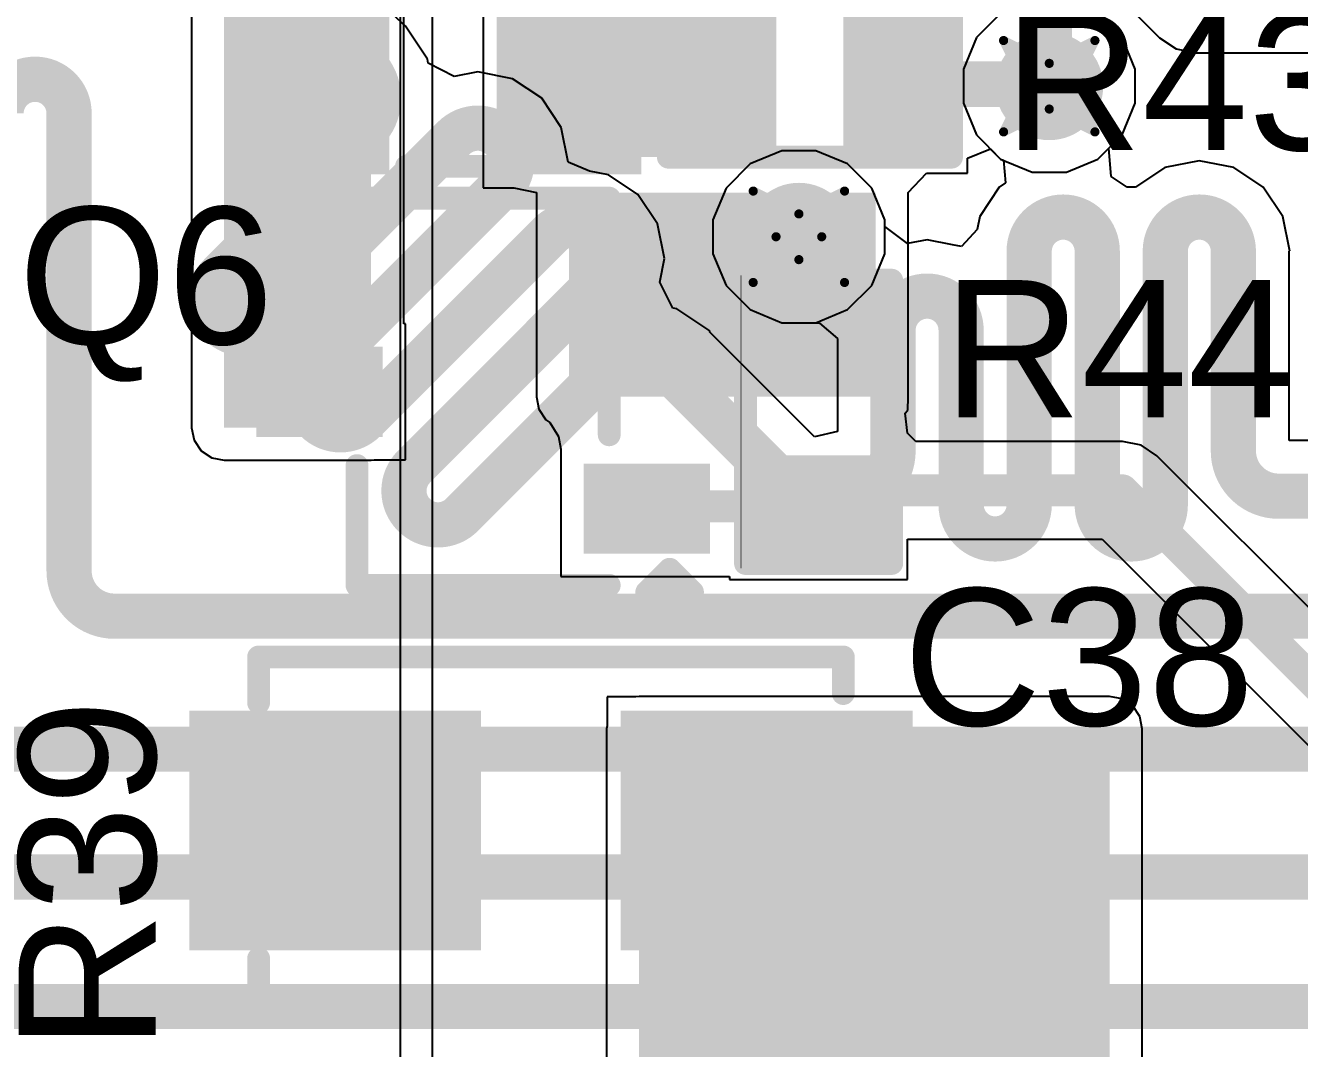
# Model space of a CAD drawing. Header units: inches. Extents: x -3 to 488, y -11 to 93.
# Drawn here: x 81.55 to 88.64, y 23.26 to 28.95 of the extents above; entities that cross this region are included whole.
import ezdxf

# ---------------------------------------------------------------- set-up
doc = ezdxf.new("R2010")
doc.units = ezdxf.units.IN
for name, color, linetype in [('Bottom Layer', 5, 'Continuous'), ('Drill Drawing', 1, 'Continuous'), ('Layer 1', 16, 'Continuous'), ('Layer 2', 76, 'Continuous'), ('Top Layer', 1, 'Continuous'), ('Top Overlay', 2, 'Continuous'), ('Top Paste', 8, 'Continuous'), ('Top Solder', 216, 'Continuous'), ('Via Holes', 16, 'Continuous')]:
    doc.layers.add(name, color=color, linetype=linetype)
doc.styles.add('Arial', font='', dxfattribs={"height": 0.2})
doc.styles.get('Arial').set_extended_font_data('Arial')

msp = doc.modelspace()

# ---------------------------------------------------------------- hatches: boundary and pattern name
at = {"layer": 'Bottom Layer'}
h = msp.add_hatch(color=5, dxfattribs=at)
edge = h.paths.add_edge_path()
edge.add_arc((87.24637618, 28.60817494), 0.2999994, 0, 360)
h = msp.add_hatch(color=5, dxfattribs=at)
edge = h.paths.add_edge_path()
edge.add_arc((85.85408025999999, 27.77104428), 0.2999994, 0, 360)
at = {"layer": 'Layer 1'}
h = msp.add_hatch(color=16, dxfattribs=at)
edge = h.paths.add_edge_path()
edge.add_arc((87.24637618, 28.60817494), 0.2999994, 0, 360)
h = msp.add_hatch(color=16, dxfattribs=at)
edge = h.paths.add_edge_path()
edge.add_arc((85.85408025999999, 27.77104428), 0.2999994, 0, 360)
at = {"layer": 'Layer 2'}
h = msp.add_hatch(color=76, dxfattribs=at)
edge = h.paths.add_edge_path()
edge.add_arc((87.24637618, 28.60817494), 0.2999994, 0, 360)
h = msp.add_hatch(color=76, dxfattribs=at)
edge = h.paths.add_edge_path()
edge.add_arc((85.85408025999999, 27.77104428), 0.2999994, 0, 360)
at = {"layer": 'Top Layer'}
for points in [[(82.65826242, 26.70961384), (83.47547185999998, 26.70961384), (83.47547185999998, 29.02011468), (82.65826242, 29.02011468)], [(82.87547305999999, 29.02011595), (83.47547185999998, 29.02011595), (83.47547185999998, 28.22011501), (82.87547305999999, 28.22011501)], [(84.27547279999999, 29.02011595), (84.8754716, 29.02011595), (84.8754716, 28.22011501), (84.27547279999999, 28.22011501)], [(85.67427366, 29.02011976), (84.34300886, 29.02011976), (84.34300886, 28.21372056), (85.67427366, 28.21372056)], [(85.67427112, 28.93761548), (85.67427112, 28.30261548), (85.21707111999999, 28.30261548), (85.21707111999999, 28.93761548)], [(86.61407111999999, 28.93761548), (86.61407111999999, 28.30261548), (86.15687112, 28.30261548), (86.15687112, 28.93761548)], [(84.5754722, 26.88194268), (86.28116347999999, 26.88194268), (86.28116347999999, 28.0169112), (84.5754722, 28.0169112)], [(84.70832435999999, 27.75959904), (85.30832316, 27.75959904), (85.30832316, 27.35959984), (84.70832435999999, 27.35959984)], [(85.64616348, 27.44074268), (86.28116347999999, 27.44074268), (86.28116347999999, 26.98354268), (85.64616348, 26.98354268)], [(82.88841436, 27.10961304), (83.48841316, 27.10961304), (83.48841316, 26.70961384), (82.88841436, 26.70961384)], [(85.64616348, 26.50094268), (86.28116347999999, 26.50094268), (86.28116347999999, 26.04374268), (85.64616348, 26.04374268)], [(84.70832435999999, 26.45962704), (85.30832316, 26.45962704), (85.30832316, 26.05962784), (84.70832435999999, 26.05962784)], [(83.98546957, 23.9047147), (82.56546987, 23.9047147), (82.56546987, 25.03471498), (83.98546957, 25.03471498)], [(84.96546888, 21.3273132), (87.58205496, 21.3273132), (87.58205496, 25.03471244), (84.96546888, 25.03471244)], [(86.38546984999999, 23.9047147), (84.96547014999999, 23.9047147), (84.96547014999999, 25.03471498), (86.38546984999999, 25.03471498)]]:
    msp.add_hatch(color=1, dxfattribs=at).paths.add_polyline_path(points)
h = msp.add_hatch(color=1, dxfattribs=at)
edge = h.paths.add_edge_path()
edge.add_arc((87.24637618, 28.60817494), 0.2999994, 0, 360)
h = msp.add_hatch(color=1, dxfattribs=at)
edge = h.paths.add_edge_path()
edge.add_arc((85.85408025999999, 27.77104428), 0.2999994, 0, 360)
at = {"layer": 'Top Paste'}
for points in [[(82.87547305999999, 29.02011595), (83.47547185999998, 29.02011595), (83.47547185999998, 28.22011501), (82.87547305999999, 28.22011501)], [(84.27547279999999, 29.02011595), (84.8754716, 29.02011595), (84.8754716, 28.22011501), (84.27547279999999, 28.22011501)], [(85.67427112, 28.93761548), (85.67427112, 28.30261548), (85.21707111999999, 28.30261548), (85.21707111999999, 28.93761548)], [(86.61407111999999, 28.93761548), (86.61407111999999, 28.30261548), (86.15687112, 28.30261548), (86.15687112, 28.93761548)], [(84.70832435999999, 27.75959904), (85.30832316, 27.75959904), (85.30832316, 27.35959984), (84.70832435999999, 27.35959984)], [(85.64616348, 27.44074268), (86.28116347999999, 27.44074268), (86.28116347999999, 26.98354268), (85.64616348, 26.98354268)], [(82.88841436, 27.10961304), (83.48841316, 27.10961304), (83.48841316, 26.70961384), (82.88841436, 26.70961384)], [(85.64616348, 26.50094268), (86.28116347999999, 26.50094268), (86.28116347999999, 26.04374268), (85.64616348, 26.04374268)], [(84.70832435999999, 26.45962704), (85.30832316, 26.45962704), (85.30832316, 26.05962784), (84.70832435999999, 26.05962784)], [(83.98546957, 23.9047147), (82.56546987, 23.9047147), (82.56546987, 25.03471498), (83.98546957, 25.03471498)], [(86.38546984999999, 23.9047147), (84.96547014999999, 23.9047147), (84.96547014999999, 25.03471498), (86.38546984999999, 25.03471498)]]:
    msp.add_hatch(color=8, dxfattribs=at).paths.add_polyline_path(points)
at = {"layer": 'Top Solder'}
for points in [[(82.77387305999999, 29.12171595), (83.57707185999999, 29.12171595), (83.57707185999999, 28.11851501), (82.77387305999999, 28.11851501)], [(84.1738728, 29.12171595), (84.97707159999999, 29.12171595), (84.97707159999999, 28.11851501), (84.1738728, 28.11851501)], [(85.72927228, 28.99261664), (85.72927228, 28.24761432), (85.16206996, 28.24761432), (85.16206996, 28.99261664)], [(86.66907228, 28.99261664), (86.66907228, 28.24761432), (86.10186995999999, 28.24761432), (86.10186995999999, 28.99261664)], [(84.65752436, 27.81039904), (85.35912316, 27.81039904), (85.35912316, 27.30879984), (84.65752436, 27.30879984)], [(85.59116232, 27.49574384), (86.33616463999999, 27.49574384), (86.33616463999999, 26.92854152), (85.59116232, 26.92854152)], [(82.83761436, 27.16041303999999), (83.53921315999999, 27.16041303999999), (83.53921315999999, 26.65881384), (82.83761436, 26.65881384)], [(84.65752436, 26.51042704), (85.35912316, 26.51042704), (85.35912316, 26.00882784), (84.65752436, 26.00882784)], [(85.59116232, 26.55594384), (86.33616463999999, 26.55594384), (86.33616463999999, 25.98874152), (85.59116232, 25.98874152)], [(84.08706957, 23.8031147), (82.46386987, 23.8031147), (82.46386987, 25.13631498), (84.08706957, 25.13631498)], [(86.48706985, 23.8031147), (84.86387015, 23.8031147), (84.86387015, 25.13631498), (86.48706985, 25.13631498)]]:
    msp.add_hatch(color=216, dxfattribs=at).paths.add_polyline_path(points)
at = {"layer": 'Via Holes'}
h = msp.add_hatch(color=7, dxfattribs=at)
edge = h.paths.add_edge_path()
edge.add_arc((87.24637618, 28.60817494), 0.1499997, 0, 360)
h = msp.add_hatch(color=7, dxfattribs=at)
edge = h.paths.add_edge_path()
edge.add_arc((85.85408025999999, 27.77104428), 0.1499997, 0, 360)

# ---------------------------------------------------------------- linework, layer by layer
at = {"layer": 'Bottom Layer'}
for p, q in [((83.63609384, 31.71913138), (83.63609384, 22.18197494)), ((83.81737618, 22.18197494), (83.81737618, 31.71913138)), ((86.93560464, 28.97311452), (86.8413173, 28.87882718)), ((87.65143506, 28.87882718), (87.55714772, 28.97311452)), ((86.8413173, 28.87882718), (86.76857677999999, 28.70321412)), ((87.72417558, 28.70321412), (87.65143506, 28.87882718)), ((86.76857677999999, 28.70321412), (86.76857677999999, 28.51313576)), ((87.72417558, 28.51313576), (87.72417558, 28.70321412)), ((86.76857677999999, 28.51313576), (86.8413173, 28.3375227)), ((87.65143506, 28.3375227), (87.72417558, 28.51313576)), ((86.8413173, 28.3375227), (86.97572394, 28.20311606)), ((87.51702842, 28.20311606), (87.65143506, 28.3375227)), ((86.97572394, 28.20311606), (87.151337, 28.13037554)), ((87.34141535999998, 28.13037554), (87.51702842, 28.20311606)), ((87.151337, 28.13037554), (87.34141535999998, 28.13037554))]:
    msp.add_line(p, q, dxfattribs=at)
at = {"layer": 'Bottom Layer', "const_width": 0.254}
msp.add_lwpolyline([(87.24637618, 28.60817494), (87.24637618, 30.0689645)], dxfattribs=at)
at = {"layer": 'Bottom Layer', "const_width": 0.127}
msp.add_lwpolyline([(87.18287618, 28.60817494, 1), (87.30987617999999, 28.60817494, 1)], format="xyb", close=True, dxfattribs=at)
at = {"layer": 'Drill Drawing', "const_width": 0.0508}
for points in [[(86.99237618, 28.86217494), (87.24637618, 28.73517494)], [(86.99237618, 28.86217494), (87.11937617999999, 28.60817494)], [(87.24637618, 28.73517494), (87.50037618, 28.86217494)], [(87.37337618, 28.60817494), (87.50037618, 28.86217494)], [(86.99237618, 28.35417494), (87.11937617999999, 28.60817494)], [(87.37337618, 28.60817494), (87.50037618, 28.35417494)], [(86.99237618, 28.35417494), (87.24637618, 28.48117494)], [(87.24637618, 28.48117494), (87.50037618, 28.35417494)], [(85.60008026, 28.02504428), (85.85408025999999, 27.89804428)], [(85.60008026, 28.02504428), (85.72708026, 27.77104428)], [(85.85408025999999, 27.89804428), (86.10808026, 28.02504428)], [(85.98108026, 27.77104428), (86.10808026, 28.02504428)], [(85.60008026, 27.51704428), (85.72708026, 27.77104428)], [(85.98108026, 27.77104428), (86.10808026, 27.51704428)], [(85.60008026, 27.51704428), (85.85408025999999, 27.64404428)], [(85.85408025999999, 27.64404428), (86.10808026, 27.51704428)]]:
    msp.add_lwpolyline(points, dxfattribs=at)
at = {"layer": 'Drill Drawing', "const_width": 0.0254}
for points in [[(86.97967618, 28.86217494, 1), (87.00507617999999, 28.86217494, 1)], [(86.97967618, 28.86217494, 1), (87.00507617999999, 28.86217494, 1)], [(87.48767618, 28.86217494, 1), (87.51307618, 28.86217494, 1)], [(87.48767618, 28.86217494, 1), (87.51307618, 28.86217494, 1)], [(87.23367618, 28.73517494, 1), (87.25907618, 28.73517494, 1)], [(87.23367618, 28.73517494, 1), (87.25907618, 28.73517494, 1)], [(87.10667618, 28.60817494, 1), (87.13207618, 28.60817494, 1)], [(87.10667618, 28.60817494, 1), (87.13207618, 28.60817494, 1)], [(87.36067618, 28.60817494, 1), (87.38607617999999, 28.60817494, 1)], [(87.36067618, 28.60817494, 1), (87.38607617999999, 28.60817494, 1)], [(87.23367618, 28.48117494, 1), (87.25907618, 28.48117494, 1)], [(87.23367618, 28.48117494, 1), (87.25907618, 28.48117494, 1)], [(86.97967618, 28.35417494, 1), (87.00507617999999, 28.35417494, 1)], [(86.97967618, 28.35417494, 1), (87.00507617999999, 28.35417494, 1)], [(87.48767618, 28.35417494, 1), (87.51307618, 28.35417494, 1)], [(87.48767618, 28.35417494, 1), (87.51307618, 28.35417494, 1)], [(85.58738025999999, 28.02504428, 1), (85.61278026, 28.02504428, 1)], [(85.58738025999999, 28.02504428, 1), (85.61278026, 28.02504428, 1)], [(86.09538026, 28.02504428, 1), (86.12078025999999, 28.02504428, 1)], [(86.09538026, 28.02504428, 1), (86.12078025999999, 28.02504428, 1)], [(85.84138026, 27.89804428, 1), (85.86678026, 27.89804428, 1)], [(85.84138026, 27.89804428, 1), (85.86678026, 27.89804428, 1)], [(85.71438026, 27.77104428, 1), (85.73978025999999, 27.77104428, 1)], [(85.71438026, 27.77104428, 1), (85.73978025999999, 27.77104428, 1)], [(85.96838026, 27.77104428, 1), (85.99378026, 27.77104428, 1)], [(85.96838026, 27.77104428, 1), (85.99378026, 27.77104428, 1)], [(85.84138026, 27.64404428, 1), (85.86678026, 27.64404428, 1)], [(85.84138026, 27.64404428, 1), (85.86678026, 27.64404428, 1)], [(85.58738025999999, 27.51704428, 1), (85.61278026, 27.51704428, 1)], [(85.58738025999999, 27.51704428, 1), (85.61278026, 27.51704428, 1)], [(86.09538026, 27.51704428, 1), (86.12078025999999, 27.51704428, 1)], [(86.09538026, 27.51704428, 1), (86.12078025999999, 27.51704428, 1)]]:
    msp.add_lwpolyline(points, format="xyb", close=True, dxfattribs=at)
at = {"layer": 'Layer 1'}
for p, q in [((83.66588296, 28.94147374), (83.57403402, 29.02635546)), ((86.97572394, 29.01323382), (86.8413173, 28.87882718)), ((87.65143506, 28.87882718), (87.51702842, 29.01323382)), ((83.66589566, 28.9414712), (83.66588296, 28.94147374)), ((83.7885548, 28.75788762), (83.66589566, 28.9414712)), ((86.8413173, 28.87882718), (86.76857677999999, 28.70321412)), ((87.72417558, 28.70321412), (87.65143506, 28.87882718)), ((83.7930379, 28.73535274), (83.7885548, 28.75788762)), ((83.9371194, 28.66198484), (83.7930379, 28.73535274)), ((86.76857677999999, 28.70321412), (86.76857677999999, 28.51313576)), ((87.72417558, 28.51313576), (87.72417558, 28.70321412)), ((84.06859741999999, 28.68813668), (83.9371194, 28.66198484)), ((84.26086272, 28.6498919), (84.06859741999999, 28.68813668)), ((84.4238469, 28.54099194), (84.26086272, 28.6498919)), ((84.42384944, 28.54099447999999), (84.4238469, 28.54099194)), ((84.42386468, 28.54098432), (84.42384944, 28.54099447999999)), ((84.42386214, 28.54098178), (84.42386468, 28.54098432)), ((84.53276718, 28.37798743999999), (84.42386214, 28.54098178)), ((86.76857677999999, 28.51313576), (86.8413173, 28.3375227)), ((87.65143506, 28.3375227), (87.72417558, 28.51313576)), ((84.57101195999999, 28.18572468), (84.53276718, 28.37798743999999)), ((86.8413173, 28.3375227), (86.97572394, 28.20311606)), ((87.57698766, 28.2630753), (87.65143506, 28.3375227)), ((85.75904107999999, 28.24884368), (85.58342802, 28.17610316)), ((85.94911943999999, 28.24884368), (85.75904107999999, 28.24884368)), ((86.1247325, 28.17610316), (85.94911943999999, 28.24884368)), ((86.97572394, 28.20311606), (86.99144654, 28.1966035)), ((86.99144654, 28.1966035), (87.00389507999999, 28.0702131)), ((87.58986291999999, 28.10628364), (87.57698766, 28.2630753)), ((84.69054435999999, 28.13566128), (84.57101195999999, 28.18572468)), ((84.79608644, 28.11466818), (84.69054435999999, 28.13566128)), ((85.58342802, 28.17610316), (85.44902138, 28.04169652)), ((86.25913913999999, 28.04169652), (86.1247325, 28.17610316)), ((87.88852374, 28.15554694), (87.72553194, 28.04663682)), ((88.08078904, 28.19379172), (87.88852374, 28.15554694)), ((88.27305433999999, 28.15554694), (88.08078904, 28.19379172)), ((88.43604868, 28.04663682), (88.27305433999999, 28.15554694)), ((84.95907061999999, 28.00576822), (84.79608644, 28.11466818)), ((87.00389507999999, 28.0702131), (86.96860939999999, 28.04663682)), ((87.67912614, 28.04663682), (87.58986291999999, 28.10628364)), ((84.95907316, 28.00577076), (84.95907061999999, 28.00576822)), ((84.9590884, 28.0057606), (84.95907316, 28.00577076)), ((84.95908586, 28.00575806), (84.9590884, 28.0057606)), ((85.0679909, 27.84276372), (84.95908586, 28.00575806)), ((85.44902138, 28.04169652), (85.37628086, 27.86608346)), ((86.33187966, 27.86608346), (86.25913913999999, 28.04169652)), ((86.96860939999999, 28.04663682), (86.85969928, 27.88364248)), ((87.72553194, 28.04663682), (87.67912614, 28.04663682)), ((88.5449588, 27.88364248), (88.43604868, 28.04663682)), ((85.10623568, 27.65049842), (85.0679909, 27.84276372)), ((85.37628086, 27.86608346), (85.37628086, 27.6760051)), ((86.33187966, 27.82861846), (86.33187966, 27.86608346)), ((86.85969928, 27.88364248), (86.84531272, 27.81131852)), ((88.58320357999999, 27.69137718), (88.5449588, 27.88364248)), ((86.45888219999999, 27.73285284), (86.33187966, 27.82861846)), ((86.84531272, 27.81131852), (86.75921434, 27.71610662)), ((86.56694904, 27.75434886), (86.45888219999999, 27.73285284)), ((86.70884613999999, 27.72612438), (86.56694904, 27.75434886)), ((86.75921434, 27.71610662), (86.70884613999999, 27.72612438)), ((85.08008384, 27.5190204), (85.10623568, 27.65049842)), ((85.37628086, 27.6760051), (85.44902138, 27.50039203999999)), ((88.57949518, 26.63831858), (88.57949518, 27.69137718)), ((88.57949518, 27.69137718), (88.58320357999999, 27.69137718)), ((85.15345174, 27.3749389), (85.08008384, 27.5190204)), ((85.44902138, 27.50039203999999), (85.58342802, 27.3659854)), ((85.17598661999999, 27.3704558), (85.15345174, 27.3749389)), ((85.3595702, 27.24779411999999), (85.17598661999999, 27.3704558)), ((85.58342802, 27.3659854), (85.75904107999999, 27.29324488)), ((85.75904107999999, 27.29324488), (85.94326219999999, 27.29324488)), ((85.94326219999999, 27.29324488), (85.96940896, 27.29000892)), ((85.96940896, 27.29000892), (86.0682429, 27.20512212)), ((85.35956766, 27.24082182), (85.3595702, 27.24779411999999)), ((85.66179209999999, 26.93859738), (85.35956766, 27.24082182)), ((86.0682429, 27.20512212), (86.0682429, 26.68861058)), ((85.75068193999999, 26.849705), (85.66179209999999, 26.93859738)), ((85.75069717999999, 26.84969484), (85.75068193999999, 26.849705)), ((85.94124289999999, 26.65914912), (85.75069717999999, 26.84969484)), ((86.0682429, 26.68861058), (85.94124289999999, 26.65914912)), ((89.8528429, 26.63831858), (88.57949518, 26.63831858))]:
    msp.add_line(p, q, dxfattribs=at)
at = {"layer": 'Layer 1', "const_width": 0.25146}
for points in [[(83.08704743999999, 29.07567718), (83.17595252, 28.9867721)], [(83.17594998, 28.9867721), (83.44357199999999, 28.71915008)], [(81.79597052, 25.91323494), (81.79597052, 28.45775614)], [(82.63602472, 27.55598248), (83.44357199999999, 28.36352976)], [(82.90363403999999, 27.28837316), (83.93479022, 28.31952934)], [(83.93479022, 28.3195268), (83.93479022, 28.31952934)], [(84.20239953999999, 28.31952934), (84.20240208, 28.3195268)], [(83.1712459, 27.0207613), (84.20240208, 28.05191748)], [(83.43885775999999, 26.75314944), (84.47001394, 27.78430562)], [(84.47001394, 27.78430308), (84.47001394, 27.78430562)], [(84.73762325999999, 27.78430562), (84.73762579999999, 27.78430308)], [(87.13463904, 26.28026494), (87.13463904, 27.69137718)], [(87.51309904, 26.28026494), (87.51309904, 27.69137718)], [(87.89155904, 26.28026494), (87.89155904, 27.69137718)], [(88.27001904, 26.58030244), (88.27001904, 27.69137718)], [(82.63602472, 27.55597994), (82.63602472, 27.55598248)], [(83.7133835, 26.49245146), (84.73762579999999, 27.51669376)], [(86.37771903999999, 26.58030244), (86.37771903999999, 27.25193432)], [(86.75617903999999, 26.28026494), (86.75617903999999, 27.25193432)], [(83.1712459, 27.02075876), (83.1712459, 27.0207613)], [(83.98099536, 26.2248396), (84.78162876, 27.025473)], [(85.13724907999999, 27.025473), (85.4429584, 26.71976368)], [(83.17124335999999, 26.75314944), (83.1712459, 26.75315198)], [(83.1712459, 26.75315198), (83.17124844, 26.75314944)], [(83.1712459, 26.7531469), (83.17124844, 26.75314944)], [(85.4429584, 26.71976368), (85.53186348, 26.6308586)], [(85.53186348, 26.63086114), (85.83388218, 26.32884244)], [(83.7133835, 26.49244892), (83.7133835, 26.49245146)], [(85.83388218, 26.32884244), (86.00051633999999, 26.32884244)], [(86.00051633999999, 26.32884244), (86.12625904, 26.32884244)], [(88.52147903999999, 26.32884244), (89.91085903999999, 26.32884244)], [(83.71338096, 26.2248396), (83.7133835, 26.22484214)], [(83.7133835, 26.22484214), (83.71338603999999, 26.2248396)], [(83.7133835, 26.22483706), (83.71338603999999, 26.2248396)], [(82.04743051999999, 25.66177494), (82.55163322, 25.66177494)], [(82.55163322, 25.66177494), (94.76477618, 25.66177494)], [(77.87731693999999, 24.9222895), (95.13094765999999, 24.9222895)], [(76.03763812, 24.21163306), (96.45399556, 24.21163306)], [(75.92893628, 23.49181484), (102.35045316, 23.49181484)]]:
    msp.add_lwpolyline(points, dxfattribs=at)
at = {"layer": 'Layer 1', "const_width": 0.12573}
for points in [[(83.11308498, 28.9867721, 1), (83.23881498, 28.9867721, 1)], [(83.11308752000001, 28.9867721, 1), (83.23881752, 28.9867721, 1)], [(83.380707, 28.71915008, 1), (83.50643699999999, 28.71915008, 1)], [(83.380707, 28.71915008, 1), (83.50643699999999, 28.71915008, 1)], [(81.73310552, 28.45775614, 1), (81.85883552, 28.45775614, 1)], [(81.73310552, 28.45775614, 1), (81.85883552, 28.45775614, 1)], [(83.380707, 28.36352976, 1), (83.50643699999999, 28.36352976, 1)], [(83.380707, 28.36352976, 1), (83.50643699999999, 28.36352976, 1)], [(83.87192522, 28.31952934, 1), (83.99765522, 28.31952934, 1)], [(83.87192522, 28.31952934, 1), (83.99765522, 28.31952934, 1)], [(83.87192522, 28.3195268, 1), (83.99765522, 28.3195268, 1)], [(83.87192522, 28.3195268, 1), (83.99765522, 28.3195268, 1)], [(84.13953454, 28.31952934, 1), (84.26526453999999, 28.31952934, 1)], [(84.13953454, 28.31952934, 1), (84.26526453999999, 28.31952934, 1)], [(84.13953708, 28.3195268, 1), (84.26526708, 28.3195268, 1)], [(84.13953708, 28.3195268, 1), (84.26526708, 28.3195268, 1)], [(84.13953708, 28.05191748, 1), (84.26526708, 28.05191748, 1)], [(84.13953708, 28.05191748, 1), (84.26526708, 28.05191748, 1)], [(84.40714894, 27.78430562, 1), (84.53287893999999, 27.78430562, 1)], [(84.40714894, 27.78430562, 1), (84.53287893999999, 27.78430562, 1)], [(84.40714894, 27.78430308, 1), (84.53287893999999, 27.78430308, 1)], [(84.40714894, 27.78430308, 1), (84.53287893999999, 27.78430308, 1)], [(84.67475825999999, 27.78430562, 1), (84.80048826, 27.78430562, 1)], [(84.67475825999999, 27.78430562, 1), (84.80048826, 27.78430562, 1)], [(84.67476079999999, 27.78430308, 1), (84.80049079999999, 27.78430308, 1)], [(84.67476079999999, 27.78430308, 1), (84.80049079999999, 27.78430308, 1)], [(87.07177404, 27.69137718, 1), (87.19750403999998, 27.69137718, 1)], [(87.07177404, 27.69137718, 1), (87.19750403999998, 27.69137718, 1)], [(87.45023404, 27.69137718, 1), (87.57596404, 27.69137718, 1)], [(87.45023404, 27.69137718, 1), (87.57596404, 27.69137718, 1)], [(87.82869404, 27.69137718, 1), (87.95442403999999, 27.69137718, 1)], [(87.82869404, 27.69137718, 1), (87.95442403999999, 27.69137718, 1)], [(88.20715403999999, 27.69137718, 1), (88.33288404, 27.69137718, 1)], [(88.20715403999999, 27.69137718, 1), (88.33288404, 27.69137718, 1)], [(82.57315971999999, 27.55598248, 1), (82.69888972, 27.55598248, 1)], [(82.57315971999999, 27.55598248, 1), (82.69888972, 27.55598248, 1)], [(82.57315971999999, 27.55597994, 1), (82.69888972, 27.55597994, 1)], [(82.57315971999999, 27.55597994, 1), (82.69888972, 27.55597994, 1)], [(84.67476079999999, 27.51669376, 1), (84.80049079999999, 27.51669376, 1)], [(84.67476079999999, 27.51669376, 1), (84.80049079999999, 27.51669376, 1)], [(82.57315971999999, 27.28837316, 1), (82.69888972, 27.28837316, 1)], [(82.57315971999999, 27.28837316, 1), (82.69888972, 27.28837316, 1)], [(82.84076904, 27.28837316, 1), (82.96649903999999, 27.28837316, 1)], [(82.84076904, 27.28837316, 1), (82.96649903999999, 27.28837316, 1)], [(86.31485404, 27.25193432, 1), (86.44058403999999, 27.25193432, 1)], [(86.31485404, 27.25193432, 1), (86.44058403999999, 27.25193432, 1)], [(86.69331403999999, 27.25193432, 1), (86.81904404, 27.25193432, 1)], [(86.69331403999999, 27.25193432, 1), (86.81904404, 27.25193432, 1)], [(83.1083809, 27.0207613, 1), (83.2341109, 27.0207613, 1)], [(83.1083809, 27.0207613, 1), (83.2341109, 27.0207613, 1)], [(83.1083809, 27.02075876, 1), (83.2341109, 27.02075876, 1)], [(83.1083809, 27.02075876, 1), (83.2341109, 27.02075876, 1)], [(84.71876376, 27.025473, 1), (84.84449376, 27.025473, 1)], [(84.71876376, 27.025473, 1), (84.84449376, 27.025473, 1)], [(85.07438407999999, 27.025473, 1), (85.20011407999999, 27.025473, 1)], [(85.07438407999999, 27.025473, 1), (85.20011407999999, 27.025473, 1)], [(83.10837835999999, 26.75314944, 1), (83.23410836, 26.75314944, 1)], [(83.1083809, 26.75315198, 1), (83.2341109, 26.75315198, 1)], [(83.1083809, 26.75315198, 1), (83.2341109, 26.75315198, 1)], [(83.1083809, 26.75315198, 1), (83.2341109, 26.75315198, 1)], [(83.1083809, 26.7531469, 1), (83.2341109, 26.7531469, 1)], [(83.10838344, 26.75314944, 1), (83.23411344, 26.75314944, 1)], [(83.10838344, 26.75314944, 1), (83.23411344, 26.75314944, 1)], [(83.10838344, 26.75314944, 1), (83.23411344, 26.75314944, 1)], [(83.37599275999999, 26.75314944, 1), (83.50172275999999, 26.75314944, 1)], [(83.37599275999999, 26.75314944, 1), (83.50172275999999, 26.75314944, 1)], [(85.38009339999999, 26.71976368, 1), (85.5058234, 26.71976368, 1)], [(85.38009339999999, 26.71976368, 1), (85.5058234, 26.71976368, 1)], [(85.46899848, 26.63086114, 1), (85.59472848, 26.63086114, 1)], [(85.46899848, 26.6308586, 1), (85.59472848, 26.6308586, 1)], [(86.31485404, 26.58030244, 1), (86.44058403999999, 26.58030244, 1)], [(86.31485404, 26.58030244, 1), (86.44058403999999, 26.58030244, 1)], [(88.20715403999999, 26.58030244, 1), (88.33288404, 26.58030244, 1)], [(88.20715403999999, 26.58030244, 1), (88.33288404, 26.58030244, 1)], [(83.6505185, 26.49245146, 1), (83.7762485, 26.49245146, 1)], [(83.6505185, 26.49245146, 1), (83.7762485, 26.49245146, 1)], [(83.6505185, 26.49244892, 1), (83.7762485, 26.49244892, 1)], [(83.6505185, 26.49244892, 1), (83.7762485, 26.49244892, 1)], [(85.77101718, 26.32884244, 1), (85.89674718, 26.32884244, 1)], [(85.77101718, 26.32884244, 1), (85.89674718, 26.32884244, 1)], [(85.93765133999999, 26.32884244, 1), (86.06338133999999, 26.32884244, 1)], [(85.93765133999999, 26.32884244, 1), (86.06338133999999, 26.32884244, 1)], [(86.06339403999999, 26.32884244, 1), (86.18912404, 26.32884244, 1)], [(86.06339403999999, 26.32884244, 1), (86.18912404, 26.32884244, 1)], [(88.45861404, 26.32884244, 1), (88.58434403999999, 26.32884244, 1)], [(88.45861404, 26.32884244, 1), (88.58434403999999, 26.32884244, 1)], [(86.69331403999999, 26.28026494, 1), (86.81904404, 26.28026494, 1)], [(86.69331403999999, 26.28026494, 1), (86.81904404, 26.28026494, 1)], [(87.07177404, 26.28026494, 1), (87.19750403999998, 26.28026494, 1)], [(87.07177404, 26.28026494, 1), (87.19750403999998, 26.28026494, 1)], [(87.45023404, 26.28026494, 1), (87.57596404, 26.28026494, 1)], [(87.45023404, 26.28026494, 1), (87.57596404, 26.28026494, 1)], [(87.82869404, 26.28026494, 1), (87.95442403999999, 26.28026494, 1)], [(87.82869404, 26.28026494, 1), (87.95442403999999, 26.28026494, 1)], [(83.65051595999999, 26.2248396, 1), (83.77624596, 26.2248396, 1)], [(83.6505185, 26.22484214, 1), (83.7762485, 26.22484214, 1)], [(83.6505185, 26.22484214, 1), (83.7762485, 26.22484214, 1)], [(83.6505185, 26.22484214, 1), (83.7762485, 26.22484214, 1)], [(83.6505185, 26.22483706, 1), (83.7762485, 26.22483706, 1)], [(83.65052104, 26.2248396, 1), (83.77625103999999, 26.2248396, 1)], [(83.65052104, 26.2248396, 1), (83.77625103999999, 26.2248396, 1)], [(83.65052104, 26.2248396, 1), (83.77625103999999, 26.2248396, 1)], [(83.91813035999999, 26.2248396, 1), (84.04386036, 26.2248396, 1)], [(83.91813035999999, 26.2248396, 1), (84.04386036, 26.2248396, 1)], [(81.73310552, 25.91323494, 1), (81.85883552, 25.91323494, 1)], [(81.73310552, 25.91323494, 1), (81.85883552, 25.91323494, 1)], [(81.98456551999999, 25.66177494, 1), (82.11029552, 25.66177494, 1)], [(81.98456551999999, 25.66177494, 1), (82.11029552, 25.66177494, 1)], [(82.48876822, 25.66177494, 1), (82.61449822, 25.66177494, 1)], [(82.48876822, 25.66177494, 1), (82.61449822, 25.66177494, 1)]]:
    msp.add_lwpolyline(points, format="xyb", close=True, dxfattribs=at)
at = {"layer": 'Layer 1', "const_width": 0.25146}
for points in [[(83.44357199999999, 28.71915008, -0.4142177463589253), (83.44357199999999, 28.36352976)], [(81.41751052, 28.45775614, -0.9999999999999999), (81.79597052, 28.45775614)], [(83.93479022, 28.3195268, -0.4142107823686262), (84.20239953999999, 28.31952934)], [(84.20240208, 28.3195268, -0.4142135623730951), (84.20240208, 28.05191748)], [(87.13463904, 27.69137718, -0.9999999999999999), (87.51309904, 27.69137718)], [(87.89155904, 27.69137718, -0.9999999999999999), (88.27001904, 27.69137718)], [(84.47001394, 27.78430308, -0.4142107823686262), (84.73762325999999, 27.78430562)], [(84.73762579999999, 27.78430308, -0.4142135623730951), (84.73762579999999, 27.51669376)], [(82.63602472, 27.28837316, -0.4142052225871659), (82.63602472, 27.55597994)], [(86.37771903999999, 27.25193432, -0.9999999999999999), (86.75617903999999, 27.25193432)], [(82.90363403999999, 27.28837316, -0.4142135623730951), (82.63602472, 27.28837316)], [(84.78162876, 27.025473, -0.4142177463589253), (85.13724907999999, 27.025473)], [(83.1712459, 26.75315198, -0.4142052225871659), (83.1712459, 27.02075876)], [(83.43885775999999, 26.75314944, -0.4142135623730951), (83.17124844, 26.75314944)], [(86.37771903999999, 26.58030244, -0.4142135623730951), (86.12625904, 26.32884244)], [(88.52147903999999, 26.32884244, -0.4142135623730951), (88.27001904, 26.58030244)], [(83.7133835, 26.22484214, -0.4142052225871659), (83.7133835, 26.49244892)], [(87.13463904, 26.28026494, -0.9999999999999999), (86.75617903999999, 26.28026494)], [(87.89155904, 26.28026494, -0.9999999999999999), (87.51309904, 26.28026494)], [(83.98099536, 26.2248396, -0.4142135623730951), (83.71338603999999, 26.2248396)], [(82.04743051999999, 25.66177494, -0.4142135623730951), (81.79597052, 25.91323494)]]:
    msp.add_lwpolyline(points, format="xyb", dxfattribs=at)
at = {"layer": 'Layer 2'}
for p, q in [((86.97572394, 29.01323382), (86.8413173, 28.87882718)), ((87.65143506, 28.87882718), (87.51702842, 29.01323382)), ((86.8413173, 28.87882718), (86.76857677999999, 28.70321412)), ((87.72417558, 28.70321412), (87.65143506, 28.87882718)), ((86.76857677999999, 28.70321412), (86.76857677999999, 28.51313576)), ((87.72417558, 28.51313576), (87.72417558, 28.70321412)), ((86.76857677999999, 28.51313576), (86.8413173, 28.3375227)), ((87.65143506, 28.3375227), (87.72417558, 28.51313576)), ((86.8413173, 28.3375227), (86.97572394, 28.20311606)), ((87.51702842, 28.20311606), (87.65143506, 28.3375227)), ((85.75904107999999, 28.24884368), (85.58342802, 28.17610316)), ((85.94911943999999, 28.24884368), (85.75904107999999, 28.24884368)), ((86.1247325, 28.17610316), (85.94911943999999, 28.24884368)), ((86.97572394, 28.20311606), (87.151337, 28.13037554)), ((87.34141535999998, 28.13037554), (87.51702842, 28.20311606)), ((85.58342802, 28.17610316), (85.44902138, 28.04169652)), ((86.25913913999999, 28.04169652), (86.1247325, 28.17610316)), ((87.151337, 28.13037554), (87.34141535999998, 28.13037554)), ((85.44902138, 28.04169652), (85.37628086, 27.86608346)), ((86.33187966, 27.86608346), (86.25913913999999, 28.04169652)), ((85.37628086, 27.86608346), (85.37628086, 27.6760051)), ((86.33187966, 27.6760051), (86.33187966, 27.86608346)), ((85.37628086, 27.6760051), (85.44902138, 27.50039203999999)), ((86.25913913999999, 27.50039203999999), (86.33187966, 27.6760051)), ((85.44902138, 27.50039203999999), (85.58342802, 27.3659854)), ((86.1247325, 27.3659854), (86.25913913999999, 27.50039203999999)), ((85.58342802, 27.3659854), (85.75904107999999, 27.29324488)), ((85.94911943999999, 27.29324488), (86.1247325, 27.3659854)), ((85.75904107999999, 27.29324488), (85.94911943999999, 27.29324488))]:
    msp.add_line(p, q, dxfattribs=at)
at = {"layer": 'Top Layer'}
for p, q in [((86.03887033999999, 30.69820124), (87.8596668, 28.87740478)), ((84.0976728, 29.19791468), (84.0976728, 28.04231627999999)), ((82.47698008, 29.02011722), (82.47698008, 26.70961384)), ((83.6567542, 27.28741304), (83.6567542, 29.02011722)), ((87.65143506, 28.87882718), (87.51702842, 29.01323382)), ((87.72417558, 28.70321412), (87.65143506, 28.87882718)), ((87.8596668, 28.87740478), (87.95208724, 28.8156523)), ((87.95208724, 28.8156523), (88.06110404, 28.79396578)), ((88.06110404, 28.79396578), (88.06111674, 28.79396832)), ((88.06111674, 28.79396832), (91.29666018, 28.79396832)), ((87.72417558, 28.51313576), (87.72417558, 28.70321412)), ((87.65143506, 28.3375227), (87.72417558, 28.51313576)), ((87.51702842, 28.20311606), (87.65143506, 28.3375227)), ((86.79187112, 28.20736294), (86.91887111999999, 28.25996888)), ((86.79187112, 28.12481548), (86.79187112, 28.20736294)), ((86.91887111999999, 28.25996888), (86.97572394, 28.20311606)), ((86.97572394, 28.20311606), (87.151337, 28.13037554)), ((87.34141535999998, 28.13037554), (87.51702842, 28.20311606)), ((87.151337, 28.13037554), (87.34141535999998, 28.13037554)), ((86.46244582, 28.0169112), (86.56401788, 28.12481548)), ((86.56401788, 28.12481548), (86.79187112, 28.12481548)), ((84.0976728, 28.04231627999999), (84.26975271999999, 28.04231627999999)), ((84.26975271999999, 28.04231627999999), (84.39418986, 28.0169112)), ((84.39418986, 28.0169112), (84.39418986, 26.88194268)), ((86.46244582, 26.88194522), (86.46244582, 28.0169112)), ((83.66621316, 27.28741304), (83.6567542, 27.28741304)), ((83.66621316, 26.53181384), (83.66621316, 27.28741304)), ((84.39418986, 26.88194268), (84.40798968, 26.8125702)), ((86.45896855999999, 26.80574268), (86.46244582, 26.88194522)), ((84.40798968, 26.8125702), (84.44728601999999, 26.7537565)), ((86.44581643999999, 26.79096496), (86.45896348, 26.80574268)), ((86.45896601999999, 26.67874522), (86.44581643999999, 26.79096496)), ((86.45896348, 26.80574268), (86.45896855999999, 26.80574268)), ((82.47698008, 26.70961384), (82.49077989999999, 26.64024136)), ((84.44728601999999, 26.7537565), (84.46928242, 26.73906006)), ((84.46928242, 26.73906006), (84.516722, 26.66033022)), ((82.49077989999999, 26.64024136), (82.53007623999999, 26.58142766)), ((84.516722, 26.66033022), (84.53052435999999, 26.5899773)), ((86.50455648, 26.63315222), (86.45896601999999, 26.67874522)), ((82.53007623999999, 26.58142766), (82.58888993999999, 26.54213132)), ((84.53052435999999, 26.5899773), (84.53052435999999, 25.88182784)), ((87.6526568, 26.63315222), (86.50455648, 26.63315222)), ((87.75671806, 26.61245376), (87.6526568, 26.63315222)), ((87.84493734, 26.55350798), (87.75671806, 26.61245376)), ((82.58888993999999, 26.54213132), (82.65826242, 26.5283315)), ((82.65826242, 26.5283315), (83.47547185999998, 26.5283315)), ((83.47547185999998, 26.5283315), (83.49297754, 26.53181384)), ((83.49297754, 26.53181384), (83.66621316, 26.53181384)), ((89.29767509999999, 25.10076768), (87.84493734, 26.55350798)), ((86.45896348, 25.86594268), (86.45896348, 26.08930266)), ((86.45896348, 26.08930266), (87.5400205, 26.08930266)), ((87.5400205, 26.08930266), (88.99275571999999, 24.63656998)), ((84.53052435999999, 25.88182784), (85.46836348, 25.88182784)), ((85.46836348, 25.88182784), (85.46836348, 25.86594268)), ((85.46836348, 25.86594268), (86.45896348, 25.86594268)), ((84.94796319999999, 25.21251498), (84.78767142, 25.21251498)), ((84.78767142, 25.21251498), (84.78767142, 25.05223336)), ((84.96546888, 25.21599732), (84.94796319999999, 25.21251498)), ((87.5820575, 25.21599732), (84.96546888, 25.21599732)), ((87.65142998, 25.2021975), (87.5820575, 25.21599732)), ((87.71024367999999, 25.16290116), (87.65142998, 25.2021975)), ((87.74954001999998, 25.10408746), (87.71024367999999, 25.16290116)), ((87.76333984, 25.03471498), (87.74954001999998, 25.10408746)), ((84.78767142, 25.05223336), (84.78418654, 25.03471498)), ((84.78418654, 25.03471498), (84.78418654, 22.97538712)), ((87.76333984, 21.95960302), (87.76333984, 25.03471498))]:
    msp.add_line(p, q, dxfattribs=at)
for points, const_width in [([(86.38547111999999, 28.62011548), (87.23443564, 28.62011548)], 0.254), ([(87.23443564, 28.62011548), (87.24637618, 28.60817494)], 0.1778), ([(85.96366348, 26.36122744), (87.6526568, 26.36122744)], 0.1778), ([(87.6526568, 26.36122744), (89.18504134, 24.8288429)], 0.1778), ([(85.00832376, 26.25962744), (85.02103899999999, 26.27234268)], 0.1778), ([(85.02103899999999, 26.27234268), (85.96366348, 26.27234268)], 0.1778)]:
    msp.add_lwpolyline(points, dxfattribs=dict(at, const_width=const_width))
for points, const_width in [([(86.32197112, 28.62011548, 1), (86.44897112, 28.62011548, 1)], 0.127), ([(87.17093564, 28.62011548, 1), (87.29793563999999, 28.62011548, 1)], 0.127), ([(87.18998564, 28.62011548, 1), (87.27888564, 28.62011548, 1)], 0.0889), ([(87.20192618, 28.60817494, 1), (87.29082618, 28.60817494, 1)], 0.0889), ([(85.91921348, 26.36122744, 1), (86.00811348, 26.36122744, 1)], 0.0889), ([(87.6082068, 26.36122744, 1), (87.6971068, 26.36122744, 1)], 0.0889), ([(87.6082068, 26.36122744, 1), (87.6971068, 26.36122744, 1)], 0.0889), ([(84.97658899999999, 26.27234268, 1), (85.065489, 26.27234268, 1)], 0.0889), ([(84.97658899999999, 26.27234268, 1), (85.065489, 26.27234268, 1)], 0.0889), ([(85.91921348, 26.27234268, 1), (86.00811348, 26.27234268, 1)], 0.0889), ([(84.96387376, 26.25962744, 1), (85.05277376, 26.25962744, 1)], 0.0889)]:
    msp.add_lwpolyline(points, format="xyb", close=True, dxfattribs=dict(at, const_width=const_width))
at = {"layer": 'Top Overlay'}
for points, const_width in [([(85.12817111999999, 28.21371548), (85.12817111999999, 29.02651548)], 0.127), ([(86.70297111999999, 28.21371548), (86.70297111999999, 29.02651548)], 0.127), ([(85.12817111999999, 28.21371548), (86.70297111999999, 28.21371548)], 0.127), ([(83.67227106, 28.16291548), (84.10407106, 28.16291548)], 0.127), ([(83.39710016, 27.98586224), (84.79943415999999, 27.98586224)], 0.127), ([(83.39710016, 27.32022984), (83.39710016, 27.98586224)], 0.127), ([(85.55726347999999, 27.52964267999999), (86.37006348, 27.52964267999999)], 0.127), ([(85.55726347999999, 25.95484268), (85.55726347999999, 27.52964267999999)], 0.127), ([(86.37006348, 25.95484268), (86.37006348, 27.52964267999999)], 0.127), ([(85.53186348, 25.92944268), (85.53186348, 27.55504268)], 0.0032258), ([(84.79943415999999, 26.67021844), (84.79943415999999, 27.14895764)], 0.127), ([(83.39710016, 25.83336464), (83.39710016, 26.49899704)], 0.127), ([(85.55726347999999, 25.95484268), (86.37006348, 25.95484268)], 0.127), ([(85.00832376, 25.79556944), (85.13532375999999, 25.92256944)], 0.127), ([(85.13532375999999, 25.92256944), (85.26232376, 25.79556944)], 0.127), ([(83.39710016, 25.83336464), (84.79943415999999, 25.83336464)], 0.127), ([(85.00832376, 25.79556944), (85.26232376, 25.79556944)], 0.127), ([(82.84986986, 25.43491484), (86.10106986, 25.43491484)], 0.127), ([(82.84986986, 25.18091484), (82.84986986, 25.43491484)], 0.127), ([(86.10106986, 25.23171484), (86.10106986, 25.43491484)], 0.127), ([(86.89467, 24.14431544), (86.89467, 24.74431424)], 0.1999996), ([(86.59467059999999, 24.44431484), (87.19467194, 24.44431484)], 0.1999996), ([(82.84986986, 23.50451484), (82.84986986, 23.75851484)], 0.127), ([(86.10106986, 23.50451484), (86.10106986, 23.70771484)], 0.127), ([(82.84986986, 23.50451484), (86.10106986, 23.50451484)], 0.127)]:
    msp.add_lwpolyline(points, dxfattribs=dict(at, const_width=const_width))
for points, const_width in [([(85.09642111999999, 28.21371548, 1), (85.15992112, 28.21371548, 1)], 0.0635), ([(85.09642111999999, 28.21371548, 1), (85.15992112, 28.21371548, 1)], 0.0635), ([(86.67122112, 28.21371548, 1), (86.73472111999999, 28.21371548, 1)], 0.0635), ([(86.67122112, 28.21371548, 1), (86.73472111999999, 28.21371548, 1)], 0.0635), ([(83.64052106, 28.16291548, 1), (83.70402105999999, 28.16291548, 1)], 0.0635), ([(84.07232106, 28.16291548, 1), (84.13582106, 28.16291548, 1)], 0.0635), ([(83.36535015999999, 27.98586224, 1), (83.42885016, 27.98586224, 1)], 0.0635), ([(83.36535015999999, 27.98586224, 1), (83.42885016, 27.98586224, 1)], 0.0635), ([(84.76768415999999, 27.98586224, 1), (84.83118416, 27.98586224, 1)], 0.0635), ([(85.52551348, 27.52964267999999, 1), (85.58901347999999, 27.52964267999999, 1)], 0.0635), ([(85.52551348, 27.52964267999999, 1), (85.58901347999999, 27.52964267999999, 1)], 0.0635), ([(86.33831348, 27.52964267999999, 1), (86.40181348, 27.52964267999999, 1)], 0.0635), ([(86.33831348, 27.52964267999999, 1), (86.40181348, 27.52964267999999, 1)], 0.0635), ([(85.5310583, 27.55504268, 1), (85.53266866, 27.55504268, 1)], 0.0016129), ([(83.36535015999999, 27.32022984, 1), (83.42885016, 27.32022984, 1)], 0.0635), ([(84.76768415999999, 27.14895764, 1), (84.83118416, 27.14895764, 1)], 0.0635), ([(84.76768415999999, 26.67021844, 1), (84.83118416, 26.67021844, 1)], 0.0635), ([(83.36535015999999, 26.49899704, 1), (83.42885016, 26.49899704, 1)], 0.0635), ([(85.52551348, 25.95484268, 1), (85.58901347999999, 25.95484268, 1)], 0.0635), ([(85.52551348, 25.95484268, 1), (85.58901347999999, 25.95484268, 1)], 0.0635), ([(86.33831348, 25.95484268, 1), (86.40181348, 25.95484268, 1)], 0.0635), ([(86.33831348, 25.95484268, 1), (86.40181348, 25.95484268, 1)], 0.0635), ([(85.10357375999999, 25.92256944, 1), (85.16707376, 25.92256944, 1)], 0.0635), ([(85.10357375999999, 25.92256944, 1), (85.16707376, 25.92256944, 1)], 0.0635), ([(85.5310583, 25.92944268, 1), (85.53266866, 25.92944268, 1)], 0.0016129), ([(83.36535015999999, 25.83336464, 1), (83.42885016, 25.83336464, 1)], 0.0635), ([(83.36535015999999, 25.83336464, 1), (83.42885016, 25.83336464, 1)], 0.0635), ([(84.76768415999999, 25.83336464, 1), (84.83118416, 25.83336464, 1)], 0.0635), ([(84.97657376, 25.79556944, 1), (85.04007376, 25.79556944, 1)], 0.0635), ([(84.97657376, 25.79556944, 1), (85.04007376, 25.79556944, 1)], 0.0635), ([(85.23057375999998, 25.79556944, 1), (85.29407376, 25.79556944, 1)], 0.0635), ([(85.23057375999998, 25.79556944, 1), (85.29407376, 25.79556944, 1)], 0.0635), ([(82.81811986, 25.43491484, 1), (82.88161985999999, 25.43491484, 1)], 0.0635), ([(82.81811986, 25.43491484, 1), (82.88161985999999, 25.43491484, 1)], 0.0635), ([(86.06931986, 25.43491484, 1), (86.13281986, 25.43491484, 1)], 0.0635), ([(86.06931986, 25.43491484, 1), (86.13281986, 25.43491484, 1)], 0.0635), ([(86.06931986, 25.23171484, 1), (86.13281986, 25.23171484, 1)], 0.0635), ([(82.81811986, 25.18091484, 1), (82.88161985999999, 25.18091484, 1)], 0.0635), ([(86.84467009999999, 24.74431424, 1), (86.9446699, 24.74431424, 1)], 0.0999998), ([(86.5446707, 24.44431484, 1), (86.6446705, 24.44431484, 1)], 0.0999998), ([(87.14467203999999, 24.44431484, 1), (87.24467184, 24.44431484, 1)], 0.0999998), ([(86.84467009999999, 24.14431544, 1), (86.9446699, 24.14431544, 1)], 0.0999998), ([(82.81811986, 23.75851484, 1), (82.88161985999999, 23.75851484, 1)], 0.0635), ([(86.06931986, 23.70771484, 1), (86.13281986, 23.70771484, 1)], 0.0635), ([(82.81811986, 23.50451484, 1), (82.88161985999999, 23.50451484, 1)], 0.0635), ([(82.81811986, 23.50451484, 1), (82.88161985999999, 23.50451484, 1)], 0.0635), ([(86.06931986, 23.50451484, 1), (86.13281986, 23.50451484, 1)], 0.0635), ([(86.06931986, 23.50451484, 1), (86.13281986, 23.50451484, 1)], 0.0635)]:
    msp.add_lwpolyline(points, format="xyb", close=True, dxfattribs=dict(at, const_width=const_width))

# ---------------------------------------------------------------- texts
at = {"layer": 'Top Overlay', "style": 'Arial'}
for s, p in [('R43', (86.99270638, 28.2526994)), ('Q6', (81.51327613999999, 27.17416714)), ('R44', (86.65560266, 26.7680821)), ('C38', (86.43390638, 25.0540393))]:
    msp.add_text(s, height=0.7619999999999999, dxfattribs=at).set_placement(p)
msp.add_text('R39', height=0.7619999999999999, rotation=90, dxfattribs=at).set_placement((82.27734878, 23.24676326))

doc.saveas('drawing.dxf')
